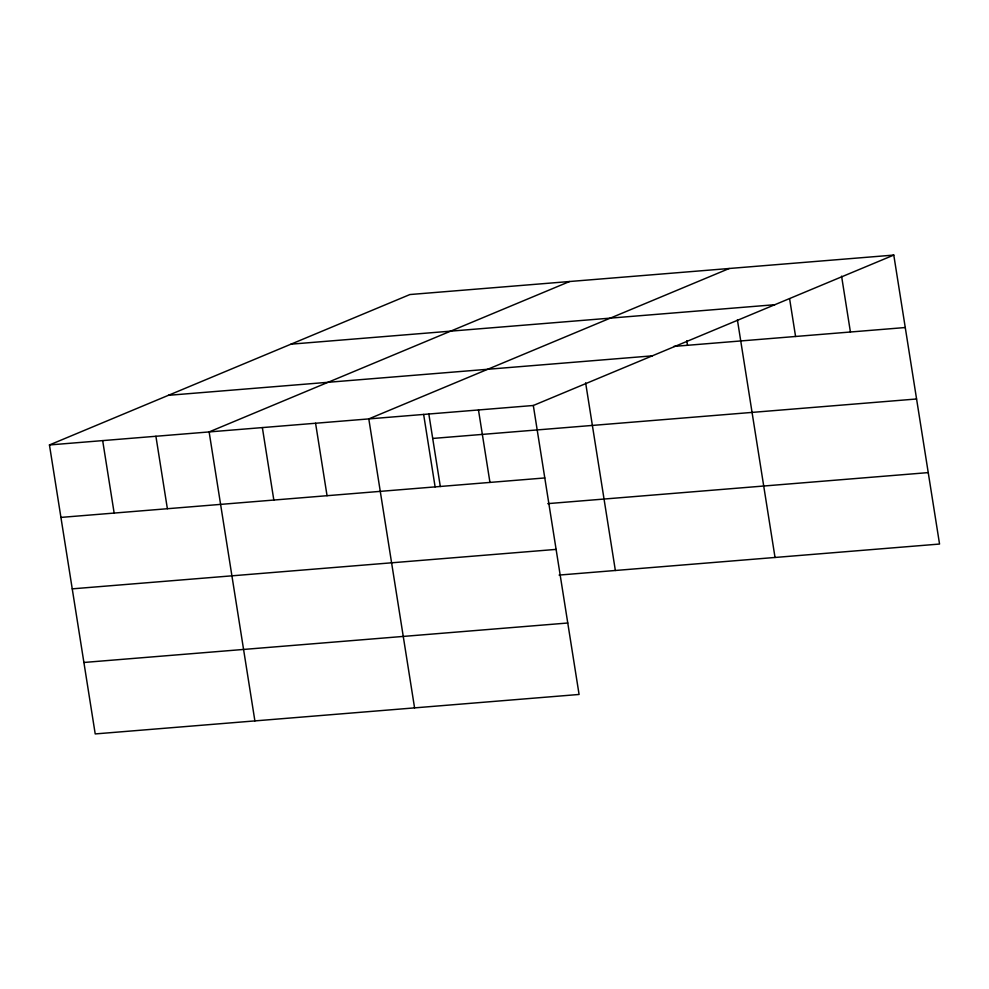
<?xml version="1.0" encoding="UTF-8"?>
<svg xmlns="http://www.w3.org/2000/svg" width="989" height="989" viewBox="0 0 989 989"><rect width="100%" height="100%" fill="white"/><g stroke="black" fill="none" stroke-linecap="round" stroke-linejoin="round"><path stroke-width="1.48" d="M893.784 255.075L533.318 405.49L579.084 694.463L95.216 733.925L49.45 444.951L409.916 294.537L893.784 255.075L939.55 544.049L559.094 575.079M569.59 281.519L209.124 431.921L254.89 720.907M729.264 268.489L368.798 418.903L414.576 707.877M290.964 344.172L774.832 304.711M673.83 346.41L905.256 327.532M168.402 395.316L652.27 355.855M49.45 444.951L533.318 405.49M432.712 438.448L916.568 398.987M60.922 517.408L544.791 477.947M547.77 503.636L928.238 472.606M72.246 588.851L556.115 549.389M83.904 662.469L567.773 623.008M841.577 276.154L850.416 332.007M789.605 298.74L795.576 336.483M737.398 319.818L775.03 557.475M686.799 340.76L687.516 345.285M585.636 382.854L615.356 570.492M478.478 409.953L489.951 482.409M428.855 414.119L440.315 486.526M423.638 414.428L435.111 486.885M315.578 423.243L327.05 495.699M262.357 427.582L273.829 500.038M155.903 436.26L167.376 508.717M102.671 440.612L114.155 513.068"/></g></svg>
